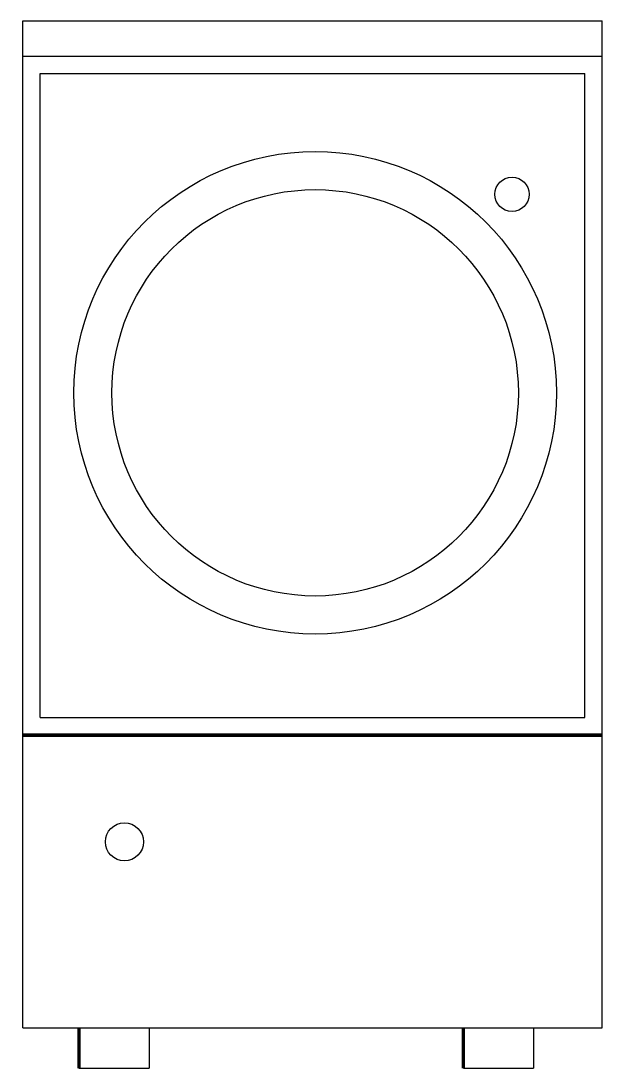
# Model space of a CAD drawing. Extents: x -0.496 to 0.002, y -0.896 to 0.
import ezdxf

# ---------------------------------------------------------------- set-up
doc = ezdxf.new("R2010")
doc.units = 0
doc.header["$MEASUREMENT"] = 0
doc.layers.get('0').update_dxf_attribs({"linetype": 'CONTINUOUS'})

msp = doc.modelspace()

# ---------------------------------------------------------------- linework, layer by layer
for p, q in [((-0.495, -0.86), (-0.495, 0)), ((-0.495, 0), (0, 0)), ((0, -0.86), (0, 0)), ((-0.495, -0.03), (0, -0.03)), ((-0.48, -0.595), (-0.48, -0.045)), ((-0.48, -0.045), (-0.015, -0.045)), ((-0.015, -0.595), (-0.015, -0.045)), ((-0.48, -0.595), (-0.015, -0.595)), ((-0.495, -0.86), (0, -0.86)), ((-0.38697, -0.86), (-0.38697, -0.89456)), ((-0.05866, -0.86), (-0.05866, -0.89456)), ((-0.44697, -0.89456), (-0.38697, -0.89456)), ((-0.11866, -0.89456), (-0.05866, -0.89456))]:
    msp.add_line(p, q)
at = {"const_width": 0.003}
for points in [[(-0.495, -0.61), (0, -0.61)], [(-0.44697, -0.86), (-0.44697, -0.89456)], [(-0.11866, -0.86), (-0.11866, -0.89456)]]:
    msp.add_lwpolyline(points, dxfattribs=at)
for centre, radius in [((-0.24524, -0.31761), 0.20611), ((-0.07709, -0.14806), 0.01471), ((-0.24524, -0.31761), 0.17356), ((-0.40813, -0.70115), 0.01629)]:
    msp.add_circle(centre, radius)

doc.saveas('drawing.dxf')
